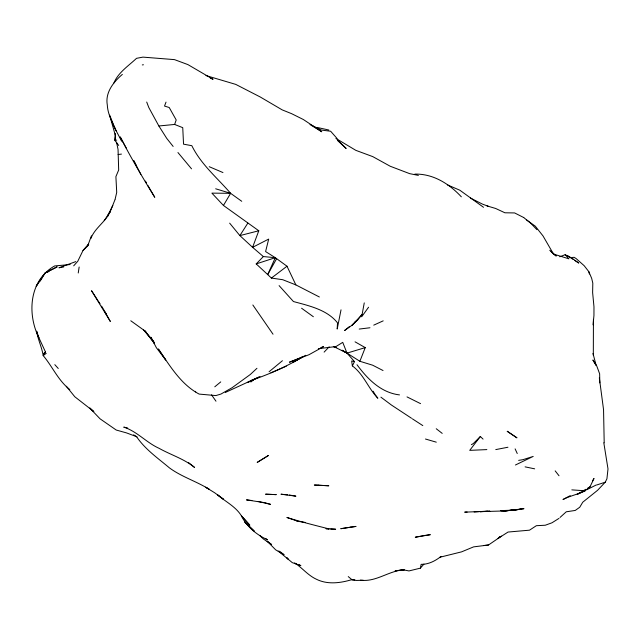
<?xml version="1.0" encoding="UTF-8"?>
<svg xmlns="http://www.w3.org/2000/svg" width="640" height="640" viewBox="0 0 640 640"><rect width="100%" height="100%" fill="white"/><g stroke="black" fill="none" stroke-linecap="round" stroke-linejoin="round"><path stroke-width="0.96" d="M115.248 133.488L114.92 140.44L118.696 145.456M70.152 264.536L54.656 265.944C29.096 280.232 26.984 313.92 38.952 337.856L36.648 331.184C37.896 339.552 41.952 347.464 43.2 355.616C52.408 366.464 58.184 380.52 69.8 389.56M593.048 324.824L593.944 315.544L593.976 306.8L592.624 292.56L592.808 283.112L591.664 278.328L588.816 271.648L584.176 265.72L576.136 258.576L574.112 257.328L572.4 257.456M115.504 135.552L114.92 140.44L116.712 140.104M78.24 273L79.152 267.016M364.256 302.888L361.696 316.76L368.576 307.224M90.92 238.48C94.632 228.104 105.72 221.904 110.224 211.544L109.352 213.184M341.024 309.832L337.192 329.048L337.504 322.856C327.144 309.672 308.952 305.768 293.448 301.544L279.096 285.616M404.496 569.864L395.12 570.808L403.448 569.848L408.968 570.936L420.376 568.152L421.152 564.344C428.632 564.456 435.288 560.888 441.08 556.432M115.144 199.16L116.712 192.384L115.896 176.64L118.68 170.016L118.048 149.48L116.512 142.144M146.704 102.04L148.824 107.568L158.864 125.984L174.616 124.448L176.2 119.968L169.224 107.52L164.528 106.056L166.008 102.112M73.68 265.84L77.784 261.248L83.008 250.496L87.704 245.872L91.432 235.824M110.6 210.672L115.04 199.56M241.744 201.296L230.616 193.32L211.888 193.128L223.456 205.464L258.792 230.768L252.592 247.328L263.36 256.568L275.304 257.688L287 266.224L295.872 284.904L319.368 296.984M383.04 370.536L372.672 365.208L359.88 361.28L365.248 347.608L355.056 341.84M229.656 223.144L239.88 235.6L252.592 247.328L268.696 239.088L265.592 251.568L275.304 257.688L267.712 274.592L271.4 278.064L282.744 279.712L295.872 284.904M113.896 82.984C118.24 72.496 128.488 65.896 136.52 58.328L142.952 57.12L174.496 59.624L187.912 64.6L213.056 79.296L210.304 78.136M570.232 495.648L562.984 499.52C571.816 494.784 582.448 494.016 590 486.808L594.016 478.48L592.448 480.896M40.192 281.032L45.104 272.992L57.024 266.92L45.104 272.992L36.184 286.256L41.888 277.528L40.232 280.696M375.68 395.304L377.848 398.248C368.288 388.328 363.56 374.128 352.368 365.904L354.496 361.6L346.992 353.12L342.152 350.232L345.64 352.408M560.04 517.44L566.264 511.792L575.232 510.448L579.744 507.248L582.752 502.208L597.552 490.32L605.248 482.192L606.92 478.824L608 468.912L603.816 442.808M107.952 215.128L112.832 205.472M107.608 216.472L108.48 214.832M276.568 258.776L267.712 274.592L256.2 263.912L263.36 256.568M223.456 205.464L230.616 193.32C217.168 177.744 201.064 164.504 191.816 145.68L183.544 144.168L182.744 127.664L174.616 124.448M39.032 338.032L45.472 351.984L43.2 355.616L46.232 353.336M247.808 223.144L239.88 235.6L258.792 230.768M87.704 245.872L88.712 244.328M104.24 220.64L110.224 211.544M483.064 439.112L480.344 436.528L469.728 450.368L486.856 449.6M324.12 352.12L329.144 346.848M47.936 272.016L49.76 269.816L47.712 271.88M83.008 250.496L88.424 244.136M420.376 568.152L423.928 564.104M500.056 536.416L498.064 538.432L508.04 532.048L529.52 530.176L536.36 525.696L545.264 525.232L551.976 522.792L558.976 518.392M480.344 436.528L473.264 443.608L471.4 444.656M122.352 74.4C113.456 82.04 105.048 92.488 107.304 105.008C107.712 113.28 111.52 120.824 114.896 128.216L109.672 115.168L115.312 135.368M256.952 368.304L250.328 374.48L232.112 387.704L220.936 394.064L215.856 395.576L199.144 394.088C180.768 384.32 169.76 365.592 158.36 348.992L165.776 360.064L156.368 347.704L150.856 337.192L154.464 343.52L144.488 330.368L153.928 342.12L143.576 329.968L130.784 320.768M43.344 353.92L45.472 351.984M269.088 371.76L282.432 360.72M214.776 386.816L220.736 381.896M349.232 326.744L344.616 330.488L351.76 325.416L357.696 319.872L361.944 314.648L352.08 325.232L357.696 319.872L354.616 322.368M250.872 382.016L255.32 378.432M271.4 278.064L287 266.224M501.488 536.128L488.488 545L473.608 546.872L461.56 551.864L439.92 557.24M581.464 491.832L577.2 494.352L585.528 490.728M583.168 490.832L585.728 489.32M587.44 488.312L590 486.808M251.472 380.352C269.192 374.168 286.488 366.728 302.504 356.92L289.424 362.2L309 354.712L323.56 346.624L320.904 347.552M302.448 356.96L293.16 362.176L305.712 355.288M586.704 489.76L596.112 485.04M260.016 376.528L225.256 392.504M254.6 379.088L247.32 382.608L258.536 377.256M515.44 465L533.2 456.424L522.928 459.68L518.64 460.368M373.744 325.136L383.2 320.856M270.904 372.832L286.28 366.192M75.744 261.616L58.952 267.784L63.72 266.944M559.76 256.776L565.184 254.688L571.68 258.008L578.744 263.048L574.76 260.432M256.2 263.912L275.304 257.688M596.8 484.952L605.248 482.192M365.248 347.608L346.992 353.12L333.68 346.568M403.448 569.848C388.408 570.992 375.664 582.4 360.376 580.144M507.944 447.24L495.776 449.592M118.072 154.536L121.456 154.096M142.304 64.912L143.448 64.776M359.216 329.064L369.968 327.76M318.352 348.672L335.984 346.552L342.736 342.36L346.992 353.12L359.88 361.28M474.128 511.976L487.448 511.096M483.56 545.536L488.488 545M483.52 511.568L505.352 510.912L523.984 508.672L514.976 510.08L500.736 510.624M478.768 511.592L464.688 512.152L467.144 512.056M363.176 580.272L356.392 580.448L351.544 579.736C340.112 583.12 327.424 584.752 316.368 579.232C308.488 575.6 303 568.848 296.104 563.856L296.728 564.336L294.576 562.904M584.536 490.752L571.824 489.864M354.792 579.88L352 579.752L348.248 576.592M328.864 528.872C314.92 525.32 300.688 521.8 286.896 517.464L298.08 521.352L305.232 522.424M330.76 528.976L335.648 529.232L325.96 528.712L328.84 528.872M500.896 510.624L505.352 510.912L521.232 509.168L505.352 510.912L500.816 510.632M287.504 494.832L280.96 494.2L295.912 496.168L289.376 495.016M251.88 500.52L246.464 499.88L264.72 502.68L270.568 504.368L258.272 501.512M414.872 174.096C433.28 173.712 449.184 183.784 461.336 196.816M418.384 175.392L409.656 173.648L390.256 166.264L372.768 156.616L355.84 150.352L335.928 138.432M525.096 466.856L534.664 468.84M354.496 361.6L351.656 361L352.368 365.904M317.264 127.464L328.816 130.016M399.504 394.896C381 392.728 367.456 378.976 356.992 364.72M127.736 428.048L123.76 427.12C137.096 431.408 146.448 442.664 159.144 448.352C170.832 454.912 184.176 458.896 194.584 467.464L188.528 462.568M447.328 184.832L459.84 190.224L483.528 207.304M425.472 439.024L436.288 442.168M333.376 346.6L336.2 347.424M487.088 205.936L495.656 208.472L504.904 212.784L514.624 212.936L523.704 217.528M215.672 188.792L230.616 193.32M205.936 75.552L235.752 84.392L260.24 96.984L282.184 109.872L291.616 113.68L303.376 119.528L321.784 131.776L309.992 124.544L321.52 130.08L330.64 131.24L336.528 137.88L337.952 140.368L346.16 148.472L337.76 140.704M296.4 520.768L298.08 521.352M470.408 198.04L482.456 204.112L488.616 206.416M209.232 166.704L222.952 172.552M407.016 396.904L420.544 403.64M299.136 564.744L300.856 565.624L292.304 562.648L278.216 551.008M133.6 434.832L137 436.944M265.728 538.656L267.376 539.68C256.488 534.792 246.464 526.376 241.192 515.488C235.448 506.4 225.352 501.6 217.424 494.728L223.52 499.288L214.712 492.8L205.656 487.2L209.2 489.296C196.392 481.232 181.56 476.872 169.344 467.808C157.824 458.104 145.096 449.336 136.568 436.656L126.536 432.912L116.208 430.024L100.056 418.816L89.904 408.224M411.536 418.264L391.352 404.984L380.912 397.168M412.368 418.824L422.808 425.6M567.592 255.72L573.168 259.384M526.608 219.976L535.288 226.176L543 235.912L553.504 254.048L556.24 256.032L549.744 250.256M301.592 308.24L313.36 316.736M279.528 551.208L284.088 554.744L275.68 549.848L267.24 541.28M436.24 428.744L442.216 433.392M267.152 541.064L271.616 544.568L263.24 538.888L259.736 535.448M523.776 217.576L530.808 223.328L536.92 229.664M143.576 329.968L146.576 332.616M89.888 407.992L93.848 411.592L74.784 396.744L66.32 386.256M551 251.52L553.504 254.048L568.944 258.848L565.184 254.688M286.96 557.856L288.16 559.104L286.944 557.832M54.816 364.656L58.264 368.48M191.528 168.832L177.944 152.528M173.144 146.44L166.744 138.392L158.864 125.984M555.168 470.864L559.016 475.76M252.84 304.984L273.024 334.216M211.536 394.848L215.984 401.208M97.968 300.632L100.048 303.776M97.432 299.808L91.536 290.712L110.328 321.464L104.904 311.68L106.368 314.288M126.384 148.256L120.216 136.92C130.816 157.528 142.576 177.584 154.768 197.296L147.784 185.368M373.088 391.216L375.136 394.568M101.608 306.136L104.432 310.888M595.712 364.776L592.88 359.984L596.792 366.104L599.64 373.8L599.8 382.872M195.368 391.32L195.736 391.96M121.648 141.24L114.368 127.328L116.32 131.072M136.664 166.296L133.768 160.696L140.848 174.384M515.112 448.872L517.248 453.52M592.984 353.392L596.184 365.576M588.816 271.648L589.392 273.992M599.328 377.8L603.552 409.688L604.2 442.84M593.32 355.32L593.432 319.344M268.44 455.48L257.264 462.368L268.44 455.48M424.712 535.464L415.28 537.224L430.328 534.688L424.712 535.464M350.792 527.136L340.76 528.704L356.048 526.416L350.792 527.136M489.728 511.2L480.28 511.712L489.728 511.2M318.28 485.176L314.328 485.04L328.808 485.792L318.28 485.176M276.136 494.632L265.72 494.184L276.136 494.632M516.848 437.776L507.264 431.312L516.848 437.776M254.08 530.944L244.92 522.2L254.08 530.944M249.744 525.096L241.472 515.92L249.744 525.096M146.288 182.808L145.288 181.104L146.272 182.816"/></g></svg>
